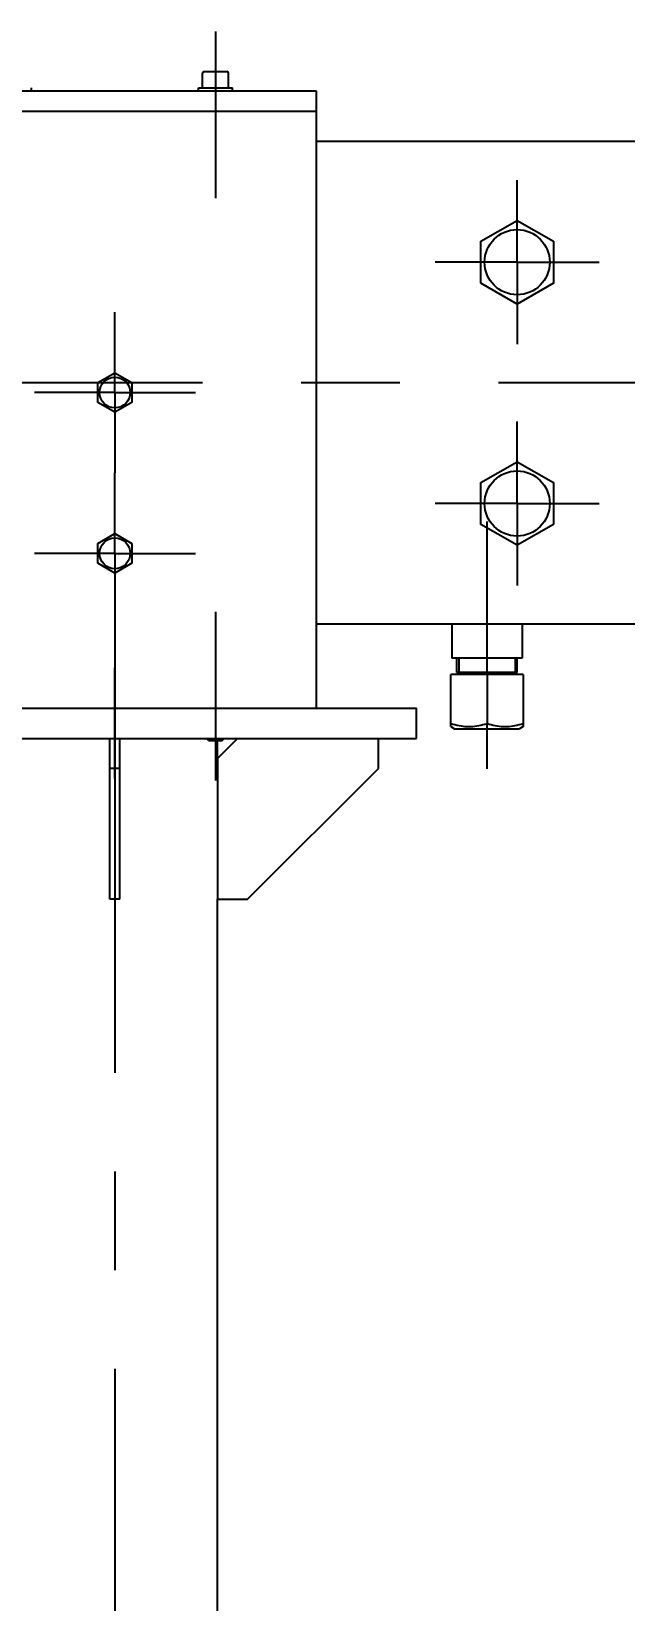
# Model space of a CAD drawing. Header units: millimetres. Extents: x 0 to 1189, y 0 to 841.
# Drawn here: x 490.2 to 519.7, y 675.3 to 753.4 of the extents above; entities that cross this region are included whole.
import ezdxf

# ---------------------------------------------------------------- set-up
doc = ezdxf.new("R2010")
doc.units = ezdxf.units.MM
doc.header["$LTSCALE"] = 65.395
doc.linetypes.add('CENTER', pattern=[0.6, 0.375, -0.075, 0.075, -0.075])
doc.layers.get('0').update_dxf_attribs({"linetype": 'CONTINUOUS'})
for name, color, linetype in [('ALL_AXIS', 7, 'CONTINUOUS'), ('ALL_CHAMFER', 7, 'CONTINUOUS'), ('ALL_DIMENSIONS', 7, 'CONTINUOUS'), ('DEFAULT_1', 7, 'CENTER')]:
    doc.layers.add(name, color=color, linetype=linetype)
doc.styles.get("Standard").update_dxf_attribs({"font": 'txt', "width": 0.7})
doc.dimstyles.new('DIMSTYLE_1', dxfattribs={"dimtxt": 3.5, "dimasz": 3, "dimexe": 0.18, "dimexo": 0.0625, "dimgap": 0.09, "dimtad": 1, "dimdec": 5, "dimlfac": 10, "dimdsep": 46, "dimtxsty": 'STANDARD', "dimblk": '_FILLED', "dimblk1": '_FILLED', "dimblk2": '_FILLED', "dimcen": 0.09, "dimadec": 0, "dimazin": 0, "dimtp": 2, "dimtm": 2, "dimtfac": 1, "dimtdec": 5, "dimtofl": 0, "dimtmove": 0, "dimatfit": 3, "dimldrblk": '_FILLED', "dimfxl": 1, "dimtolj": 1, "dimarcsym": 0})

# ---------------------------------------------------------------- blocks, each defined once
blk = doc.blocks.new('_FILLED')
at = {"color": 0, "linetype": 'BYBLOCK'}
blk.add_solid([(0, 0), (-1, 0.167), (-1, -0.167)], dxfattribs=at)
blk = doc.blocks.new('*D0')
at = {"layer": 'ALL_DIMENSIONS', "color": 2, "linetype": 'CONTINUOUS'}
for p, q in [((27.718, 722.401), (27.718, 595.901)), ((1064.818, 722.401), (1064.818, 612.208)), ((1064.818, 601.929), (1064.818, 595.901)), ((27.718, 597.901), (546.268, 597.901)), ((1064.818, 597.901), (546.268, 597.901))]:
    blk.add_line(p, q, dxfattribs=at)
at = {"layer": 'ALL_DIMENSIONS', "color": 2, "linetype": 'CONTINUOUS', "xscale": 3, "yscale": 3, "zscale": 3, "rotation": 180}
blk.add_blockref('_FILLED', (27.718, 597.901), dxfattribs=at)
at = {"layer": 'ALL_DIMENSIONS', "color": 2, "linetype": 'CONTINUOUS', "xscale": 3, "yscale": 3, "zscale": 3}
blk.add_blockref('_FILLED', (1064.818, 597.901), dxfattribs=at)
blk = doc.blocks.new('*D7')
at = {"layer": 'ALL_DIMENSIONS', "color": 2, "linetype": 'CONTINUOUS'}
for p, q in [((27.718, 722.401), (27.718, 587.901)), ((1127.218, 613.901), (1127.218, 587.901)), ((27.718, 589.901), (577.468, 589.901)), ((1127.218, 589.901), (577.468, 589.901))]:
    blk.add_line(p, q, dxfattribs=at)
at = {"layer": 'ALL_DIMENSIONS', "color": 2, "linetype": 'CONTINUOUS', "xscale": 3, "yscale": 3, "zscale": 3, "rotation": 180}
blk.add_blockref('_FILLED', (27.718, 589.901), dxfattribs=at)
at = {"layer": 'ALL_DIMENSIONS', "color": 2, "linetype": 'CONTINUOUS', "xscale": 3, "yscale": 3, "zscale": 3}
blk.add_blockref('_FILLED', (1127.218, 589.901), dxfattribs=at)
blk = doc.blocks.new('*D8')
at = {"layer": 'ALL_DIMENSIONS', "color": 2, "linetype": 'CONTINUOUS'}
for p, q in [((27.718, 722.401), (27.718, 578.96)), ((1151.568, 722.551), (1151.568, 578.96)), ((27.718, 580.96), (589.643, 580.96)), ((1151.568, 580.96), (589.643, 580.96))]:
    blk.add_line(p, q, dxfattribs=at)
at = {"layer": 'ALL_DIMENSIONS', "color": 2, "linetype": 'CONTINUOUS', "xscale": 3, "yscale": 3, "zscale": 3, "rotation": 180}
blk.add_blockref('_FILLED', (27.718, 580.96), dxfattribs=at)
at = {"layer": 'ALL_DIMENSIONS', "color": 2, "linetype": 'CONTINUOUS', "xscale": 3, "yscale": 3, "zscale": 3}
blk.add_blockref('_FILLED', (1151.568, 580.96), dxfattribs=at)

msp = doc.modelspace()

# ---------------------------------------------------------------- linework, layer by layer
at = {"color": 7, "linetype": 'CONTINUOUS'}
for p, q in [((484.3181797, 750.4207175), (504.3181797, 750.4207175)), ((504.3181797, 750.4207175), (504.3181797, 719.7207175)), ((484.3181797, 749.4207175), (504.3181797, 749.4207175)), ((615.3181797, 747.9007175), (504.3181797, 747.9007175)), ((493.4681797, 735.9114652), (494.3181797, 736.4022129)), ((493.4681797, 734.9299697), (493.4681797, 735.9114652)), ((494.3181797, 736.4022129), (495.1681797, 735.9114652)), ((495.1681797, 735.9114652), (495.1681797, 734.9299697)), ((494.3181797, 734.439222), (493.4681797, 734.9299697)), ((495.1681797, 734.9299697), (494.3181797, 734.439222)), ((493.4681797, 727.9114652), (494.3181797, 728.4022129)), ((493.4681797, 726.9299697), (493.4681797, 727.9114652)), ((494.3181797, 728.4022129), (495.1681797, 727.9114652)), ((495.1681797, 727.9114652), (495.1681797, 726.9299697)), ((494.3181797, 726.439222), (493.4681797, 726.9299697)), ((495.1681797, 726.9299697), (494.3181797, 726.439222)), ((615.3181797, 723.9007175), (504.3181797, 723.9007175)), ((514.6181797, 721.4007175), (511.0181797, 721.4007175)), ((514.3181797, 721.5007175), (511.3181797, 721.5007175)), ((479.3181797, 719.7207175), (509.3181797, 719.7207175)), ((509.3181797, 718.2207175), (509.3181797, 719.7207175)), ((479.3181797, 718.2207175), (509.3181797, 718.2207175)), ((494.0681797, 710.2207175), (494.0681797, 718.2207175)), ((494.5681797, 710.2207175), (494.5681797, 718.2207175)), ((499.6581797, 718.1207175), (498.9781797, 718.1207175)), ((499.4181797, 717.2207175), (500.4181797, 718.2207175)), ((507.4181797, 716.7207175), (507.4181797, 718.2207175)), ((499.4181797, 717.2207175), (499.4181797, 710.2207175)), ((494.5681797, 716.7207175), (494.0681797, 716.7207175)), ((500.9181797, 710.2207175), (507.4181797, 716.7207175)), ((494.5681797, 710.2207175), (494.0681797, 710.2207175)), ((499.4181797, 710.2207175), (500.9181797, 710.2207175))]:
    msp.add_line(p, q, dxfattribs=at)
at = {"color": 2, "linetype": 'CONTINUOUS'}
for p, q in [((511.4181797, 722.2007175), (511.4181797, 721.5007175)), ((514.2181797, 722.2007175), (514.2181797, 721.5007175)), ((498.9781797, 718.2207175), (498.9781797, 718.1207175)), ((499.6581797, 718.2207175), (499.6581797, 718.1207175))]:
    msp.add_line(p, q, dxfattribs=at)
at = {"layer": 'ALL_AXIS', "color": 7, "linetype": 'CENTER'}
for p, q in [((499.3181797, 753.3807175), (499.3181797, 745.0807175)), ((514.3181797, 745.6507175), (514.3181797, 745.9791784)), ((514.3181797, 745.4007175), (514.3181797, 745.6507175)), ((510.5681797, 741.9007175), (510.2397187, 741.9007175)), ((510.8181797, 741.9007175), (510.5681797, 741.9007175)), ((517.8181797, 741.9007175), (518.0681797, 741.9007175)), ((518.0681797, 741.9007175), (518.3966406, 741.9007175)), ((494.3181797, 738.4022129), (494.3181797, 739.4207175)), ((494.3181797, 738.0207175), (494.3181797, 738.4022129)), ((494.3181797, 735.4207175), (494.3181797, 738.0207175)), ((514.3181797, 738.4007175), (514.3181797, 738.1507175)), ((514.3181797, 738.1507175), (514.3181797, 737.8222565)), ((537.9181797, 735.9007175), (483.7181797, 735.9007175)), ((491.3366842, 735.4207175), (490.3181797, 735.4207175)), ((491.7181797, 735.4207175), (491.3366842, 735.4207175)), ((494.3181797, 735.4207175), (491.7181797, 735.4207175)), ((494.3181797, 735.4207175), (494.3181797, 732.8207175)), ((494.3181797, 735.4207175), (496.9181797, 735.4207175)), ((496.9181797, 735.4207175), (497.2996751, 735.4207175)), ((497.2996751, 735.4207175), (498.3181797, 735.4207175)), ((514.3181797, 733.4007175), (514.3181797, 733.9791784)), ((494.3181797, 732.8207175), (494.3181797, 732.439222)), ((494.3181797, 732.439222), (494.3181797, 731.4207175)), ((494.3181797, 730.4022129), (494.3181797, 731.4207175)), ((494.3181797, 730.0207175), (494.3181797, 730.4022129)), ((494.3181797, 727.4207175), (494.3181797, 730.0207175)), ((510.8181797, 729.9007175), (510.2397187, 729.9007175)), ((517.8181797, 729.9007175), (518.3966406, 729.9007175)), ((512.8181797, 723.5007175), (512.8181797, 729.0007175)), ((491.3366842, 727.4207175), (490.3181797, 727.4207175)), ((491.7181797, 727.4207175), (491.3366842, 727.4207175)), ((494.3181797, 727.4207175), (491.7181797, 727.4207175)), ((494.3181797, 727.4207175), (494.3181797, 726.1007175)), ((494.3181797, 727.4207175), (496.9181797, 727.4207175)), ((496.9181797, 727.4207175), (497.2996751, 727.4207175)), ((497.2996751, 727.4207175), (498.3181797, 727.4207175)), ((514.3181797, 726.4007175), (514.3181797, 725.8222565)), ((494.3181797, 726.1007175), (494.3181797, 616.6007175)), ((499.3181797, 724.5207175), (499.3181797, 716.1207175)), ((512.8181797, 716.7007175), (512.8181797, 718.96541))]:
    msp.add_line(p, q, dxfattribs=at)
at = {"layer": 'ALL_AXIS', "color": 7, "linetype": 'CONTINUOUS'}
for p, q in [((498.6681797, 750.5807175), (498.6681797, 751.3007175)), ((498.7481952, 751.3807175), (499.8881641, 751.3807175)), ((499.9681797, 750.5807175), (499.9681797, 751.3007175)), ((490.1681797, 750.4207175), (490.1681797, 750.5807175)), ((498.4681797, 750.4207175), (498.4681797, 750.5807175)), ((498.468181, 750.5807175), (500.1681784, 750.5807175)), ((500.1681797, 750.4207175), (500.1681797, 750.5807175)), ((512.5181797, 742.9399479), (514.3181797, 743.9791784)), ((514.3181797, 743.9791784), (516.1181797, 742.9399479)), ((512.5181797, 740.861487), (512.5181797, 742.9399479)), ((516.1181797, 742.9399479), (516.1181797, 740.861487)), ((514.3181797, 739.8222565), (512.5181797, 740.861487)), ((516.1181797, 740.861487), (514.3181797, 739.8222565)), ((512.5181797, 730.9399479), (514.3181797, 731.9791784)), ((514.3181797, 731.9791784), (516.1181797, 730.9399479)), ((512.5181797, 728.861487), (512.5181797, 730.9399479)), ((516.1181797, 730.9399479), (516.1181797, 728.861487)), ((514.3181797, 727.8222565), (512.5181797, 728.861487)), ((516.1181797, 728.861487), (514.3181797, 727.8222565)), ((511.0681797, 723.9007175), (511.0681797, 722.2007175)), ((514.5681797, 723.9007175), (514.5681797, 722.2007175)), ((514.5681797, 722.2007175), (511.0681797, 722.2007175)), ((511.3181797, 721.5007175), (511.3181797, 722.2007175)), ((514.3181797, 721.5007175), (514.3181797, 722.2007175)), ((511.0181797, 718.8046405), (511.0181797, 721.4007175)), ((514.3181797, 721.5007175), (511.3181797, 721.5007175)), ((511.4181797, 721.5007175), (511.4181797, 721.4007175)), ((512.8181797, 721.4007175), (512.8181797, 718.96541)), ((514.2181797, 721.5007175), (514.2181797, 721.4007175)), ((514.6181797, 721.4007175), (514.6181797, 718.8046405)), ((511.0181797, 718.8046405), (511.1981797, 718.7007175)), ((511.1981797, 718.7007175), (514.4381797, 718.7007175)), ((514.6181797, 718.8046405), (514.4381797, 718.7007175)), ((499.4181797, 717.2207175), (499.4181797, 718.1207175)), ((499.4181797, 626.6007175), (499.4181797, 710.2207175))]:
    msp.add_line(p, q, dxfattribs=at)
at = {"layer": 'ALL_AXIS', "color": 2, "linetype": 'CENTER'}
for p, q in [((514.3181797, 741.9007175), (514.3181797, 745.4007175)), ((514.3181797, 741.9007175), (510.8181797, 741.9007175)), ((514.3181797, 741.9007175), (514.3181797, 738.4007175)), ((514.3181797, 741.9007175), (517.8181797, 741.9007175)), ((514.3181797, 729.9007175), (514.3181797, 733.4007175)), ((514.3181797, 729.9007175), (510.8181797, 729.9007175)), ((514.3181797, 729.9007175), (514.3181797, 726.4007175)), ((514.3181797, 729.9007175), (517.8181797, 729.9007175)), ((512.8181797, 721.4007175), (512.8181797, 723.5007175))]:
    msp.add_line(p, q, dxfattribs=at)
at = {"layer": 'ALL_AXIS', "color": 7, "linetype": 'CONTINUOUS'}
for points in [[(511.0181797, 718.96541), (511.1232355, 718.9319407), (511.2263205, 718.9023981), (511.3271423, 718.8768115), (511.426578, 718.8550934), (511.5253504, 718.8371256), (511.6236292, 718.82303), (511.7218309, 718.8128626), (511.819939, 718.8067022), (511.9180892, 718.8046583), (512.0162414, 718.8066947), (512.1143554, 718.8128482), (512.2125674, 718.8230099), (512.3108598, 718.8371011), (512.4096547, 718.855068), (512.5091352, 718.8767928), (512.6100019, 718.9023881), (512.7131119, 718.9319363), (512.8181797, 718.96541)], [(512.8181797, 718.96541), (512.9232355, 718.9319407), (513.0263205, 718.9023981), (513.1271423, 718.8768115), (513.226578, 718.8550934), (513.3253504, 718.8371256), (513.4236292, 718.82303), (513.5218309, 718.8128626), (513.619939, 718.8067022), (513.7180892, 718.8046583), (513.8162414, 718.8066947), (513.9143554, 718.8128482), (514.0125674, 718.8230099), (514.1108598, 718.8371011), (514.2096547, 718.855068), (514.3091352, 718.8767928), (514.4100019, 718.9023881), (514.5131119, 718.9319363), (514.6181797, 718.96541)]]:
    msp.add_lwpolyline(points, dxfattribs=at)
for centre, radius in [((514.3181797, 741.9007175), 1.62), ((494.3181797, 735.4207175), 0.765), ((514.3181797, 729.9007175), 1.62), ((494.3181797, 727.4207175), 0.765)]:
    msp.add_circle(centre, radius, dxfattribs=at)
for centre, start, end in [((498.7481797, 751.3007175), 90, 180), ((499.8881797, 751.3007175), 0, 90)]:
    msp.add_arc(centre, 0.08, start, end, dxfattribs=at)
at = {"layer": 'ALL_CHAMFER', "color": 7, "linetype": 'CONTINUOUS'}
for p, q in [((498.9781797, 718.1207175), (498.8781797, 718.2207175)), ((498.9782067, 718.1207175), (499.6581526, 718.1207175)), ((499.6581797, 718.1207175), (499.7581797, 718.2207175))]:
    msp.add_line(p, q, dxfattribs=at)
at = {"layer": 'DEFAULT_1', "color": 7, "linetype": 'CENTER'}
for p, q in [((494.3181797, 735.4207175), (494.3181797, 737.4207275)), ((494.3181797, 735.4207175), (492.3181697, 735.4207175)), ((494.3181797, 735.4207175), (494.3181797, 733.4207075)), ((494.3181797, 735.4207175), (496.3181897, 735.4207175)), ((494.3181797, 727.4207175), (494.3181797, 729.4207275)), ((494.3181797, 727.4207175), (492.3181697, 727.4207175)), ((494.3181797, 727.4207175), (494.3181797, 725.4207075)), ((494.3181797, 727.4207175), (496.3181897, 727.4207175)), ((494.3181797, 716.2207175), (494.3181797, 721.7207175))]:
    msp.add_line(p, q, dxfattribs=at)

# ---------------------------------------------------------------- dimensions: what is measured, and where the dimension line sits
at = {"layer": 'ALL_DIMENSIONS', "color": 2, "linetype": 'CONTINUOUS'}
for base, p1, picture, middle in [((27.7181796641, 580.9599842335), (1151.5681796641, 722.5507174637), '*D8', (584.8807674898, 581.8349842335)), ((27.7181796641, 589.9007174637), (1127.2181796641, 613.9007174637), '*D7', (571.3431796641, 590.7757174637))]:
    dim = msp.add_linear_dim(base=base, p1=p1, p2=(27.7181796641, 722.4007174637), angle=180, dimstyle='DIMSTYLE_1', dxfattribs=at)
    dim.commit()
    dim.dimension.update_dxf_attribs({"geometry": picture, "text_midpoint": middle, "dimtype": 160})
dim = msp.add_linear_dim(base=(1064.8181796641, 597.9007174637), p1=(27.7181796641, 722.4007174637), p2=(1064.8181796641, 722.4007174637), dimstyle='DIMSTYLE_1', dxfattribs=at)
dim.commit()
dim.dimension.update_dxf_attribs({"geometry": '*D0', "text_midpoint": (540.1431796641, 598.7757174637), "dimtype": 160})

doc.saveas('drawing.dxf')
